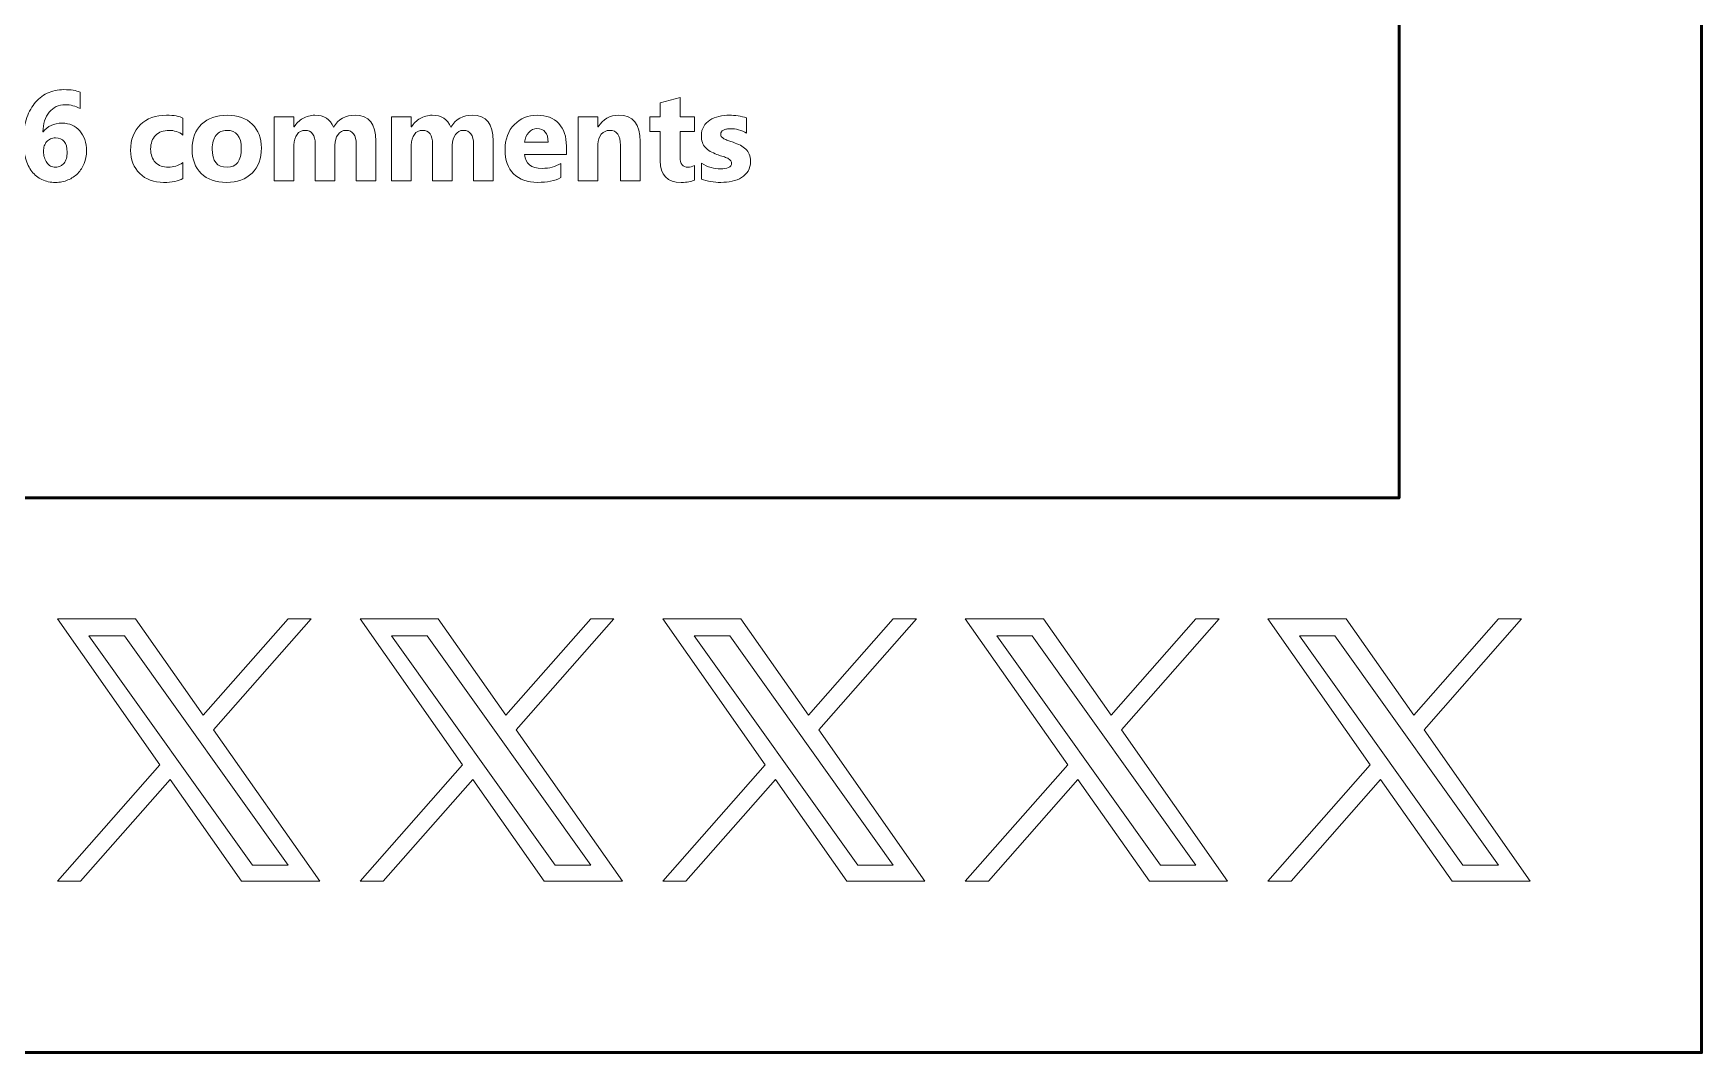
# Model space of a CAD drawing. Header units: centimetres. Extents: x -15 to 18.5, y -14.8 to 14.8.
# Drawn here: x -2.27 to 6, y -14.85 to -9.8 of the extents above; entities that cross this region are included whole.
import ezdxf

# ---------------------------------------------------------------- set-up
doc = ezdxf.new("R2010")
doc.units = ezdxf.units.CM
doc.header["$MEASUREMENT"] = 0
doc.layers.add('Layer 1', color=7, linetype='Continuous')

msp = doc.modelspace()

# ---------------------------------------------------------------- linework, layer by layer
at = {"layer": 'Layer 1', "lineweight": 53}
msp.add_lwpolyline([(-15, -14.85), (6, -14.85), (6, 14.85), (-15, 14.85), (-15, -14.85)], close=True, dxfattribs=at)
at = {"layer": 'Layer 1', "color": 5, "lineweight": 53}
msp.add_open_spline([(-13.5, -4.9), (-13.5, -4.9), (4.5, -4.9), (4.5, -4.9), (4.5, -4.9), (4.5, -4.9), (4.5, -12.1), (4.5, -12.1), (4.5, -12.1), (4.5, -12.1), (-13.5, -12.1), (-13.5, -12.1), (-13.5, -12.1), (-13.5, -12.1), (-13.5, -4.9), (-13.5, -4.9)], degree=3, knots=[0, 0, 0, 0, 0.2, 0.2, 0.2, 0.2, 0.4, 0.4, 0.4, 0.4, 0.6, 0.6, 0.6, 0.6, 1, 1, 1, 1], dxfattribs=at)
at = {"layer": 'Layer 1', "color": 202, "lineweight": 9}
for points, knots in [([(-2.00621, -10.38037), (-2.00621, -10.40228), (-2.01002, -10.4227), (-2.01764, -10.44175), (-2.01764, -10.44175), (-2.02537, -10.4607), (-2.03595, -10.47721), (-2.0496, -10.49118), (-2.0496, -10.49118), (-2.06325, -10.50515), (-2.07945, -10.51605), (-2.09828, -10.52399), (-2.09828, -10.52399), (-2.11712, -10.53203), (-2.13765, -10.53595), (-2.15999, -10.53595), (-2.15999, -10.53595), (-2.18496, -10.53595), (-2.2074, -10.53129), (-2.22708, -10.52198), (-2.22708, -10.52198), (-2.24687, -10.51277), (-2.2636, -10.49922), (-2.27725, -10.48155), (-2.27725, -10.48155), (-2.2908, -10.46387), (-2.30127, -10.44218), (-2.30847, -10.41657), (-2.30847, -10.41657), (-2.31577, -10.39095), (-2.31937, -10.36196), (-2.31937, -10.32946), (-2.31937, -10.32946), (-2.31937, -10.29126), (-2.31471, -10.25655), (-2.30529, -10.22543), (-2.30529, -10.22543), (-2.29588, -10.19432), (-2.28243, -10.16775), (-2.26497, -10.14563), (-2.26497, -10.14563), (-2.24751, -10.12351), (-2.22634, -10.10637), (-2.20158, -10.0943), (-2.20158, -10.0943), (-2.17671, -10.08224), (-2.14887, -10.0761), (-2.11786, -10.0761), (-2.11786, -10.0761), (-2.08347, -10.0761), (-2.0569, -10.08023), (-2.03785, -10.08827), (-2.03785, -10.08827), (-2.03785, -10.08827), (-2.03785, -10.17008), (-2.03785, -10.17008), (-2.03785, -10.17008), (-2.0604, -10.15727), (-2.08495, -10.15092), (-2.11162, -10.15092), (-2.11162, -10.15092), (-2.12813, -10.15092), (-2.14316, -10.1541), (-2.1566, -10.16045), (-2.1566, -10.16045), (-2.17004, -10.1669), (-2.18158, -10.17601), (-2.19121, -10.18775), (-2.19121, -10.18775), (-2.20073, -10.19961), (-2.20835, -10.21379), (-2.21375, -10.2304), (-2.21375, -10.2304), (-2.21925, -10.24702), (-2.22222, -10.26565), (-2.22264, -10.28607), (-2.22264, -10.28607), (-2.22264, -10.28607), (-2.22073, -10.28607), (-2.22073, -10.28607), (-2.22073, -10.28607), (-2.19967, -10.25686), (-2.16856, -10.24236), (-2.12749, -10.24236), (-2.12749, -10.24236), (-2.10908, -10.24236), (-2.09236, -10.24564), (-2.07754, -10.25231), (-2.07754, -10.25231), (-2.06262, -10.25887), (-2.04992, -10.26819), (-2.03934, -10.28036), (-2.03934, -10.28036), (-2.02886, -10.29242), (-2.02071, -10.30692), (-2.01489, -10.32386), (-2.01489, -10.32386), (-2.00907, -10.34089), (-2.00621, -10.35963), (-2.00621, -10.38037)], [0, 0, 0, 0, 0.0384615, 0.0384615, 0.0384615, 0.0384615, 0.0769231, 0.0769231, 0.0769231, 0.0769231, 0.1153846, 0.1153846, 0.1153846, 0.1153846, 0.1538462, 0.1538462, 0.1538462, 0.1538462, 0.1923077, 0.1923077, 0.1923077, 0.1923077, 0.2307692, 0.2307692, 0.2307692, 0.2307692, 0.2692308, 0.2692308, 0.2692308, 0.2692308, 0.3076923, 0.3076923, 0.3076923, 0.3076923, 0.3461538, 0.3461538, 0.3461538, 0.3461538, 0.3846154, 0.3846154, 0.3846154, 0.3846154, 0.4230769, 0.4230769, 0.4230769, 0.4230769, 0.4615385, 0.4615385, 0.4615385, 0.4615385, 0.5, 0.5, 0.5, 0.5, 0.5384615, 0.5384615, 0.5384615, 0.5384615, 0.5769231, 0.5769231, 0.5769231, 0.5769231, 0.6153846, 0.6153846, 0.6153846, 0.6153846, 0.6538462, 0.6538462, 0.6538462, 0.6538462, 0.6923077, 0.6923077, 0.6923077, 0.6923077, 0.7307692, 0.7307692, 0.7307692, 0.7307692, 0.7692308, 0.7692308, 0.7692308, 0.7692308, 0.8076923, 0.8076923, 0.8076923, 0.8076923, 0.8461538, 0.8461538, 0.8461538, 0.8461538, 0.8846154, 0.8846154, 0.8846154, 0.8846154, 0.9230769, 0.9230769, 0.9230769, 0.9230769, 1, 1, 1, 1]), ([(1.00719, -10.52452), (0.99269, -10.53214), (0.97089, -10.53595), (0.94179, -10.53595), (0.94179, -10.53595), (0.87278, -10.53595), (0.83818, -10.50007), (0.83818, -10.42842), (0.83818, -10.42842), (0.83818, -10.42842), (0.83818, -10.283), (0.83818, -10.283), (0.83818, -10.283), (0.83818, -10.283), (0.78674, -10.283), (0.78674, -10.283), (0.78674, -10.283), (0.78674, -10.283), (0.78674, -10.21072), (0.78674, -10.21072), (0.78674, -10.21072), (0.78674, -10.21072), (0.83818, -10.21072), (0.83818, -10.21072), (0.83818, -10.21072), (0.83818, -10.21072), (0.83818, -10.14225), (0.83818, -10.14225), (0.83818, -10.14225), (0.83818, -10.14225), (0.93586, -10.11431), (0.93586, -10.11431), (0.93586, -10.11431), (0.93586, -10.11431), (0.93586, -10.21072), (0.93586, -10.21072), (0.93586, -10.21072), (0.93586, -10.21072), (1.00719, -10.21072), (1.00719, -10.21072), (1.00719, -10.21072), (1.00719, -10.21072), (1.00719, -10.283), (1.00719, -10.283), (1.00719, -10.283), (1.00719, -10.283), (0.93586, -10.283), (0.93586, -10.283), (0.93586, -10.283), (0.93586, -10.283), (0.93586, -10.41138), (0.93586, -10.41138), (0.93586, -10.41138), (0.93586, -10.4444), (0.94898, -10.46091), (0.97523, -10.46091), (0.97523, -10.46091), (0.9856, -10.46091), (0.99629, -10.45795), (1.00719, -10.45191), (1.00719, -10.45191), (1.00719, -10.45191), (1.00719, -10.52452), (1.00719, -10.52452)], [0, 0, 0, 0, 0.0588235, 0.0588235, 0.0588235, 0.0588235, 0.1176471, 0.1176471, 0.1176471, 0.1176471, 0.1764706, 0.1764706, 0.1764706, 0.1764706, 0.2352941, 0.2352941, 0.2352941, 0.2352941, 0.2941176, 0.2941176, 0.2941176, 0.2941176, 0.3529412, 0.3529412, 0.3529412, 0.3529412, 0.4117647, 0.4117647, 0.4117647, 0.4117647, 0.4705882, 0.4705882, 0.4705882, 0.4705882, 0.5294118, 0.5294118, 0.5294118, 0.5294118, 0.5882353, 0.5882353, 0.5882353, 0.5882353, 0.6470588, 0.6470588, 0.6470588, 0.6470588, 0.7058824, 0.7058824, 0.7058824, 0.7058824, 0.7647059, 0.7647059, 0.7647059, 0.7647059, 0.8235294, 0.8235294, 0.8235294, 0.8235294, 0.8823529, 0.8823529, 0.8823529, 0.8823529, 1, 1, 1, 1]), ([(-1.52817, -10.51679), (-1.55028, -10.5296), (-1.58225, -10.53595), (-1.62394, -10.53595), (-1.62394, -10.53595), (-1.67273, -10.53595), (-1.71221, -10.52123), (-1.74237, -10.4916), (-1.74237, -10.4916), (-1.77253, -10.46207), (-1.78767, -10.42397), (-1.78767, -10.3772), (-1.78767, -10.3772), (-1.78767, -10.32322), (-1.77148, -10.28078), (-1.7392, -10.24967), (-1.7392, -10.24967), (-1.70681, -10.21855), (-1.66353, -10.20299), (-1.60934, -10.20299), (-1.60934, -10.20299), (-1.57198, -10.20299), (-1.54489, -10.20797), (-1.52817, -10.21781), (-1.52817, -10.21781), (-1.52817, -10.21781), (-1.52817, -10.301), (-1.52817, -10.301), (-1.52817, -10.301), (-1.54859, -10.28565), (-1.57145, -10.27803), (-1.59664, -10.27803), (-1.59664, -10.27803), (-1.62479, -10.27803), (-1.64702, -10.28618), (-1.66353, -10.30269), (-1.66353, -10.30269), (-1.67993, -10.31909), (-1.68819, -10.34174), (-1.68819, -10.37074), (-1.68819, -10.37074), (-1.68819, -10.39879), (-1.68025, -10.4209), (-1.66458, -10.43689), (-1.66458, -10.43689), (-1.64892, -10.45297), (-1.62723, -10.46091), (-1.59981, -10.46091), (-1.59981, -10.46091), (-1.57537, -10.46091), (-1.55155, -10.45329), (-1.52817, -10.43794), (-1.52817, -10.43794), (-1.52817, -10.43794), (-1.52817, -10.51679), (-1.52817, -10.51679)], [0, 0, 0, 0, 0.0666667, 0.0666667, 0.0666667, 0.0666667, 0.1333333, 0.1333333, 0.1333333, 0.1333333, 0.2, 0.2, 0.2, 0.2, 0.2666667, 0.2666667, 0.2666667, 0.2666667, 0.3333333, 0.3333333, 0.3333333, 0.3333333, 0.4, 0.4, 0.4, 0.4, 0.4666667, 0.4666667, 0.4666667, 0.4666667, 0.5333333, 0.5333333, 0.5333333, 0.5333333, 0.6, 0.6, 0.6, 0.6, 0.6666667, 0.6666667, 0.6666667, 0.6666667, 0.7333333, 0.7333333, 0.7333333, 0.7333333, 0.8, 0.8, 0.8, 0.8, 0.8666667, 0.8666667, 0.8666667, 0.8666667, 1, 1, 1, 1]), ([(-1.31269, -10.53595), (-1.36561, -10.53595), (-1.4072, -10.52113), (-1.43747, -10.4915), (-1.43747, -10.4915), (-1.46773, -10.46186), (-1.48287, -10.42154), (-1.48287, -10.37074), (-1.48287, -10.37074), (-1.48287, -10.31825), (-1.46721, -10.27708), (-1.43577, -10.24744), (-1.43577, -10.24744), (-1.40434, -10.21781), (-1.3618, -10.20299), (-1.30835, -10.20299), (-1.30835, -10.20299), (-1.25564, -10.20299), (-1.21426, -10.21781), (-1.18431, -10.24744), (-1.18431, -10.24744), (-1.15436, -10.27708), (-1.13933, -10.31634), (-1.13933, -10.36513), (-1.13933, -10.36513), (-1.13933, -10.41784), (-1.15479, -10.45953), (-1.18569, -10.49012), (-1.18569, -10.49012), (-1.21659, -10.52071), (-1.25893, -10.53595), (-1.31269, -10.53595)], [0, 0, 0, 0, 0.1111111, 0.1111111, 0.1111111, 0.1111111, 0.2222222, 0.2222222, 0.2222222, 0.2222222, 0.3333333, 0.3333333, 0.3333333, 0.3333333, 0.4444444, 0.4444444, 0.4444444, 0.4444444, 0.5555556, 0.5555556, 0.5555556, 0.5555556, 0.6666667, 0.6666667, 0.6666667, 0.6666667, 0.7777778, 0.7777778, 0.7777778, 0.7777778, 1, 1, 1, 1]), ([(-0.57164, -10.52822), (-0.57164, -10.52822), (-0.66932, -10.52822), (-0.66932, -10.52822), (-0.66932, -10.52822), (-0.66932, -10.52822), (-0.66932, -10.34714), (-0.66932, -10.34714), (-0.66932, -10.34714), (-0.66932, -10.301), (-0.68626, -10.27803), (-0.72012, -10.27803), (-0.72012, -10.27803), (-0.73621, -10.27803), (-0.74933, -10.28491), (-0.75949, -10.29877), (-0.75949, -10.29877), (-0.76965, -10.31264), (-0.77473, -10.32989), (-0.77473, -10.35053), (-0.77473, -10.35053), (-0.77473, -10.35053), (-0.77473, -10.52822), (-0.77473, -10.52822), (-0.77473, -10.52822), (-0.77473, -10.52822), (-0.87263, -10.52822), (-0.87263, -10.52822), (-0.87263, -10.52822), (-0.87263, -10.52822), (-0.87263, -10.34523), (-0.87263, -10.34523), (-0.87263, -10.34523), (-0.87263, -10.30047), (-0.88935, -10.27803), (-0.92258, -10.27803), (-0.92258, -10.27803), (-0.93931, -10.27803), (-0.95275, -10.28459), (-0.96269, -10.29782), (-0.96269, -10.29782), (-0.97275, -10.31105), (-0.97783, -10.32904), (-0.97783, -10.3518), (-0.97783, -10.3518), (-0.97783, -10.3518), (-0.97783, -10.52822), (-0.97783, -10.52822), (-0.97783, -10.52822), (-0.97783, -10.52822), (-1.07572, -10.52822), (-1.07572, -10.52822), (-1.07572, -10.52822), (-1.07572, -10.52822), (-1.07572, -10.21072), (-1.07572, -10.21072), (-1.07572, -10.21072), (-1.07572, -10.21072), (-0.97783, -10.21072), (-0.97783, -10.21072), (-0.97783, -10.21072), (-0.97783, -10.21072), (-0.97783, -10.26036), (-0.97783, -10.26036), (-0.97783, -10.26036), (-0.97783, -10.26036), (-0.97656, -10.26036), (-0.97656, -10.26036), (-0.97656, -10.26036), (-0.9664, -10.24342), (-0.95222, -10.22956), (-0.93391, -10.21897), (-0.93391, -10.21897), (-0.9156, -10.20829), (-0.8956, -10.20299), (-0.8739, -10.20299), (-0.8739, -10.20299), (-0.82903, -10.20299), (-0.79834, -10.22268), (-0.78183, -10.26215), (-0.78183, -10.26215), (-0.75759, -10.22268), (-0.72214, -10.20299), (-0.67515, -10.20299), (-0.67515, -10.20299), (-0.60614, -10.20299), (-0.57164, -10.24554), (-0.57164, -10.33073), (-0.57164, -10.33073), (-0.57164, -10.33073), (-0.57164, -10.52822), (-0.57164, -10.52822)], [0, 0, 0, 0, 0.0416667, 0.0416667, 0.0416667, 0.0416667, 0.0833333, 0.0833333, 0.0833333, 0.0833333, 0.125, 0.125, 0.125, 0.125, 0.1666667, 0.1666667, 0.1666667, 0.1666667, 0.2083333, 0.2083333, 0.2083333, 0.2083333, 0.25, 0.25, 0.25, 0.25, 0.2916667, 0.2916667, 0.2916667, 0.2916667, 0.3333333, 0.3333333, 0.3333333, 0.3333333, 0.375, 0.375, 0.375, 0.375, 0.4166667, 0.4166667, 0.4166667, 0.4166667, 0.4583333, 0.4583333, 0.4583333, 0.4583333, 0.5, 0.5, 0.5, 0.5, 0.5416667, 0.5416667, 0.5416667, 0.5416667, 0.5833333, 0.5833333, 0.5833333, 0.5833333, 0.625, 0.625, 0.625, 0.625, 0.6666667, 0.6666667, 0.6666667, 0.6666667, 0.7083333, 0.7083333, 0.7083333, 0.7083333, 0.75, 0.75, 0.75, 0.75, 0.7916667, 0.7916667, 0.7916667, 0.7916667, 0.8333333, 0.8333333, 0.8333333, 0.8333333, 0.875, 0.875, 0.875, 0.875, 0.9166667, 0.9166667, 0.9166667, 0.9166667, 1, 1, 1, 1]), ([(0.01002, -10.52822), (0.01002, -10.52822), (-0.08766, -10.52822), (-0.08766, -10.52822), (-0.08766, -10.52822), (-0.08766, -10.52822), (-0.08766, -10.34714), (-0.08766, -10.34714), (-0.08766, -10.34714), (-0.08766, -10.301), (-0.1046, -10.27803), (-0.13846, -10.27803), (-0.13846, -10.27803), (-0.15455, -10.27803), (-0.16767, -10.28491), (-0.17783, -10.29877), (-0.17783, -10.29877), (-0.18799, -10.31264), (-0.19307, -10.32989), (-0.19307, -10.35053), (-0.19307, -10.35053), (-0.19307, -10.35053), (-0.19307, -10.52822), (-0.19307, -10.52822), (-0.19307, -10.52822), (-0.19307, -10.52822), (-0.29097, -10.52822), (-0.29097, -10.52822), (-0.29097, -10.52822), (-0.29097, -10.52822), (-0.29097, -10.34523), (-0.29097, -10.34523), (-0.29097, -10.34523), (-0.29097, -10.30047), (-0.30769, -10.27803), (-0.34092, -10.27803), (-0.34092, -10.27803), (-0.35765, -10.27803), (-0.37109, -10.28459), (-0.38103, -10.29782), (-0.38103, -10.29782), (-0.39109, -10.31105), (-0.39617, -10.32904), (-0.39617, -10.3518), (-0.39617, -10.3518), (-0.39617, -10.3518), (-0.39617, -10.52822), (-0.39617, -10.52822), (-0.39617, -10.52822), (-0.39617, -10.52822), (-0.49406, -10.52822), (-0.49406, -10.52822), (-0.49406, -10.52822), (-0.49406, -10.52822), (-0.49406, -10.21072), (-0.49406, -10.21072), (-0.49406, -10.21072), (-0.49406, -10.21072), (-0.39617, -10.21072), (-0.39617, -10.21072), (-0.39617, -10.21072), (-0.39617, -10.21072), (-0.39617, -10.26036), (-0.39617, -10.26036), (-0.39617, -10.26036), (-0.39617, -10.26036), (-0.3949, -10.26036), (-0.3949, -10.26036), (-0.3949, -10.26036), (-0.38474, -10.24342), (-0.37056, -10.22956), (-0.35225, -10.21897), (-0.35225, -10.21897), (-0.33394, -10.20829), (-0.31394, -10.20299), (-0.29224, -10.20299), (-0.29224, -10.20299), (-0.24737, -10.20299), (-0.21668, -10.22268), (-0.20017, -10.26215), (-0.20017, -10.26215), (-0.17593, -10.22268), (-0.14048, -10.20299), (-0.09349, -10.20299), (-0.09349, -10.20299), (-0.02448, -10.20299), (0.01002, -10.24554), (0.01002, -10.33073), (0.01002, -10.33073), (0.01002, -10.33073), (0.01002, -10.52822), (0.01002, -10.52822)], [0, 0, 0, 0, 0.0416667, 0.0416667, 0.0416667, 0.0416667, 0.0833333, 0.0833333, 0.0833333, 0.0833333, 0.125, 0.125, 0.125, 0.125, 0.1666667, 0.1666667, 0.1666667, 0.1666667, 0.2083333, 0.2083333, 0.2083333, 0.2083333, 0.25, 0.25, 0.25, 0.25, 0.2916667, 0.2916667, 0.2916667, 0.2916667, 0.3333333, 0.3333333, 0.3333333, 0.3333333, 0.375, 0.375, 0.375, 0.375, 0.4166667, 0.4166667, 0.4166667, 0.4166667, 0.4583333, 0.4583333, 0.4583333, 0.4583333, 0.5, 0.5, 0.5, 0.5, 0.5416667, 0.5416667, 0.5416667, 0.5416667, 0.5833333, 0.5833333, 0.5833333, 0.5833333, 0.625, 0.625, 0.625, 0.625, 0.6666667, 0.6666667, 0.6666667, 0.6666667, 0.7083333, 0.7083333, 0.7083333, 0.7083333, 0.75, 0.75, 0.75, 0.75, 0.7916667, 0.7916667, 0.7916667, 0.7916667, 0.8333333, 0.8333333, 0.8333333, 0.8333333, 0.875, 0.875, 0.875, 0.875, 0.9166667, 0.9166667, 0.9166667, 0.9166667, 1, 1, 1, 1]), ([(0.37282, -10.39741), (0.37282, -10.39741), (0.1657, -10.39741), (0.1657, -10.39741), (0.1657, -10.39741), (0.16898, -10.44345), (0.19809, -10.46652), (0.2528, -10.46652), (0.2528, -10.46652), (0.28773, -10.46652), (0.31842, -10.45826), (0.34488, -10.44175), (0.34488, -10.44175), (0.34488, -10.44175), (0.34488, -10.51245), (0.34488, -10.51245), (0.34488, -10.51245), (0.31556, -10.52811), (0.27746, -10.53595), (0.23047, -10.53595), (0.23047, -10.53595), (0.17925, -10.53595), (0.13945, -10.52176), (0.11109, -10.49329), (0.11109, -10.49329), (0.08283, -10.46493), (0.06865, -10.42524), (0.06865, -10.37444), (0.06865, -10.37444), (0.06865, -10.32174), (0.08389, -10.27993), (0.11458, -10.24914), (0.11458, -10.24914), (0.14517, -10.21834), (0.18274, -10.20299), (0.2274, -10.20299), (0.2274, -10.20299), (0.27365, -10.20299), (0.30953, -10.21675), (0.33482, -10.24416), (0.33482, -10.24416), (0.36012, -10.27168), (0.37282, -10.30904), (0.37282, -10.35613), (0.37282, -10.35613), (0.37282, -10.35613), (0.37282, -10.39741), (0.37282, -10.39741)], [0, 0, 0, 0, 0.0769231, 0.0769231, 0.0769231, 0.0769231, 0.1538462, 0.1538462, 0.1538462, 0.1538462, 0.2307692, 0.2307692, 0.2307692, 0.2307692, 0.3076923, 0.3076923, 0.3076923, 0.3076923, 0.3846154, 0.3846154, 0.3846154, 0.3846154, 0.4615385, 0.4615385, 0.4615385, 0.4615385, 0.5384615, 0.5384615, 0.5384615, 0.5384615, 0.6153846, 0.6153846, 0.6153846, 0.6153846, 0.6923077, 0.6923077, 0.6923077, 0.6923077, 0.7692308, 0.7692308, 0.7692308, 0.7692308, 0.8461538, 0.8461538, 0.8461538, 0.8461538, 1, 1, 1, 1]), ([(0.73773, -10.52822), (0.73773, -10.52822), (0.64005, -10.52822), (0.64005, -10.52822), (0.64005, -10.52822), (0.64005, -10.52822), (0.64005, -10.3518), (0.64005, -10.3518), (0.64005, -10.3518), (0.64005, -10.30258), (0.62248, -10.27803), (0.58735, -10.27803), (0.58735, -10.27803), (0.57041, -10.27803), (0.55644, -10.28449), (0.54554, -10.2975), (0.54554, -10.2975), (0.53453, -10.31052), (0.52903, -10.32714), (0.52903, -10.34714), (0.52903, -10.34714), (0.52903, -10.34714), (0.52903, -10.52822), (0.52903, -10.52822), (0.52903, -10.52822), (0.52903, -10.52822), (0.43114, -10.52822), (0.43114, -10.52822), (0.43114, -10.52822), (0.43114, -10.52822), (0.43114, -10.21072), (0.43114, -10.21072), (0.43114, -10.21072), (0.43114, -10.21072), (0.52903, -10.21072), (0.52903, -10.21072), (0.52903, -10.21072), (0.52903, -10.21072), (0.52903, -10.26099), (0.52903, -10.26099), (0.52903, -10.26099), (0.52903, -10.26099), (0.5303, -10.26099), (0.5303, -10.26099), (0.5303, -10.26099), (0.55369, -10.22226), (0.58766, -10.20299), (0.63232, -10.20299), (0.63232, -10.20299), (0.7026, -10.20299), (0.73773, -10.2466), (0.73773, -10.3338), (0.73773, -10.3338), (0.73773, -10.3338), (0.73773, -10.52822), (0.73773, -10.52822)], [0, 0, 0, 0, 0.0666667, 0.0666667, 0.0666667, 0.0666667, 0.1333333, 0.1333333, 0.1333333, 0.1333333, 0.2, 0.2, 0.2, 0.2, 0.2666667, 0.2666667, 0.2666667, 0.2666667, 0.3333333, 0.3333333, 0.3333333, 0.3333333, 0.4, 0.4, 0.4, 0.4, 0.4666667, 0.4666667, 0.4666667, 0.4666667, 0.5333333, 0.5333333, 0.5333333, 0.5333333, 0.6, 0.6, 0.6, 0.6, 0.6666667, 0.6666667, 0.6666667, 0.6666667, 0.7333333, 0.7333333, 0.7333333, 0.7333333, 0.8, 0.8, 0.8, 0.8, 0.8666667, 0.8666667, 0.8666667, 0.8666667, 1, 1, 1, 1]), ([(1.04159, -10.51986), (1.04159, -10.51986), (1.04159, -10.44048), (1.04159, -10.44048), (1.04159, -10.44048), (1.05778, -10.45022), (1.07387, -10.45742), (1.08985, -10.46218), (1.08985, -10.46218), (1.10583, -10.46694), (1.12096, -10.46927), (1.13525, -10.46927), (1.13525, -10.46927), (1.15261, -10.46927), (1.16636, -10.46694), (1.17631, -10.46218), (1.17631, -10.46218), (1.18637, -10.45742), (1.19134, -10.45022), (1.19134, -10.44048), (1.19134, -10.44048), (1.19134, -10.43424), (1.18912, -10.42905), (1.18457, -10.42493), (1.18457, -10.42493), (1.18002, -10.4208), (1.1742, -10.4172), (1.167, -10.41413), (1.167, -10.41413), (1.15991, -10.41106), (1.15208, -10.4082), (1.14361, -10.40577), (1.14361, -10.40577), (1.13514, -10.40323), (1.12699, -10.40048), (1.11916, -10.39741), (1.11916, -10.39741), (1.10657, -10.39265), (1.09546, -10.38746), (1.08582, -10.38206), (1.08582, -10.38206), (1.07619, -10.37656), (1.06815, -10.37021), (1.06159, -10.36291), (1.06159, -10.36291), (1.05513, -10.35571), (1.05016, -10.34735), (1.04677, -10.33783), (1.04677, -10.33783), (1.04339, -10.3283), (1.04159, -10.31708), (1.04159, -10.30406), (1.04159, -10.30406), (1.04159, -10.28628), (1.0455, -10.27094), (1.05323, -10.25813), (1.05323, -10.25813), (1.06095, -10.24533), (1.07133, -10.23485), (1.08424, -10.2267), (1.08424, -10.2267), (1.09715, -10.21855), (1.11197, -10.21252), (1.12858, -10.20871), (1.12858, -10.20871), (1.1452, -10.2049), (1.16255, -10.20299), (1.18055, -10.20299), (1.18055, -10.20299), (1.19462, -10.20299), (1.2088, -10.20405), (1.2233, -10.20627), (1.2233, -10.20627), (1.2378, -10.20839), (1.25209, -10.21157), (1.26616, -10.21569), (1.26616, -10.21569), (1.26616, -10.21569), (1.26616, -10.29136), (1.26616, -10.29136), (1.26616, -10.29136), (1.25368, -10.28406), (1.24045, -10.27866), (1.22627, -10.27507), (1.22627, -10.27507), (1.21208, -10.27147), (1.19822, -10.26967), (1.18457, -10.26967), (1.18457, -10.26967), (1.17811, -10.26967), (1.17208, -10.2702), (1.16647, -10.27136), (1.16647, -10.27136), (1.16075, -10.27242), (1.15567, -10.27411), (1.15134, -10.27634), (1.15134, -10.27634), (1.147, -10.27845), (1.14361, -10.2812), (1.14118, -10.2847), (1.14118, -10.2847), (1.13864, -10.28808), (1.13747, -10.292), (1.13747, -10.29634), (1.13747, -10.29634), (1.13747, -10.30205), (1.13927, -10.30703), (1.14297, -10.31116), (1.14297, -10.31116), (1.14678, -10.31528), (1.15155, -10.31888), (1.15758, -10.32184), (1.15758, -10.32184), (1.16361, -10.32491), (1.17028, -10.32756), (1.17758, -10.32989), (1.17758, -10.32989), (1.18488, -10.33232), (1.19219, -10.33476), (1.19949, -10.33719), (1.19949, -10.33719), (1.21251, -10.34174), (1.22425, -10.34672), (1.23484, -10.35211), (1.23484, -10.35211), (1.24532, -10.35751), (1.25442, -10.36375), (1.26193, -10.37106), (1.26193, -10.37106), (1.26945, -10.37825), (1.27527, -10.38672), (1.27929, -10.39646), (1.27929, -10.39646), (1.28331, -10.40619), (1.28532, -10.41773), (1.28532, -10.43117), (1.28532, -10.43117), (1.28532, -10.45001), (1.2813, -10.4661), (1.27304, -10.47943), (1.27304, -10.47943), (1.26489, -10.49277), (1.2541, -10.50356), (1.24055, -10.51192), (1.24055, -10.51192), (1.22701, -10.52028), (1.21134, -10.52642), (1.19367, -10.53023), (1.19367, -10.53023), (1.17599, -10.53404), (1.15769, -10.53595), (1.13864, -10.53595), (1.13864, -10.53595), (1.10371, -10.53595), (1.07143, -10.53055), (1.04159, -10.51986)], [0, 0, 0, 0, 0.025, 0.025, 0.025, 0.025, 0.05, 0.05, 0.05, 0.05, 0.075, 0.075, 0.075, 0.075, 0.1, 0.1, 0.1, 0.1, 0.125, 0.125, 0.125, 0.125, 0.15, 0.15, 0.15, 0.15, 0.175, 0.175, 0.175, 0.175, 0.2, 0.2, 0.2, 0.2, 0.225, 0.225, 0.225, 0.225, 0.25, 0.25, 0.25, 0.25, 0.275, 0.275, 0.275, 0.275, 0.3, 0.3, 0.3, 0.3, 0.325, 0.325, 0.325, 0.325, 0.35, 0.35, 0.35, 0.35, 0.375, 0.375, 0.375, 0.375, 0.4, 0.4, 0.4, 0.4, 0.425, 0.425, 0.425, 0.425, 0.45, 0.45, 0.45, 0.45, 0.475, 0.475, 0.475, 0.475, 0.5, 0.5, 0.5, 0.5, 0.525, 0.525, 0.525, 0.525, 0.55, 0.55, 0.55, 0.55, 0.575, 0.575, 0.575, 0.575, 0.6, 0.6, 0.6, 0.6, 0.625, 0.625, 0.625, 0.625, 0.65, 0.65, 0.65, 0.65, 0.675, 0.675, 0.675, 0.675, 0.7, 0.7, 0.7, 0.7, 0.725, 0.725, 0.725, 0.725, 0.75, 0.75, 0.75, 0.75, 0.775, 0.775, 0.775, 0.775, 0.8, 0.8, 0.8, 0.8, 0.825, 0.825, 0.825, 0.825, 0.85, 0.85, 0.85, 0.85, 0.875, 0.875, 0.875, 0.875, 0.9, 0.9, 0.9, 0.9, 0.925, 0.925, 0.925, 0.925, 0.95, 0.95, 0.95, 0.95, 1, 1, 1, 1]), ([(-2.10199, -10.38651), (-2.10199, -10.33878), (-2.12157, -10.31486), (-2.16062, -10.31486), (-2.16062, -10.31486), (-2.16951, -10.31486), (-2.17755, -10.31655), (-2.18486, -10.31983), (-2.18486, -10.31983), (-2.19205, -10.32311), (-2.19819, -10.32777), (-2.20338, -10.3338), (-2.20338, -10.3338), (-2.20856, -10.33984), (-2.21258, -10.34693), (-2.21534, -10.35508), (-2.21534, -10.35508), (-2.21809, -10.36323), (-2.21957, -10.37222), (-2.21957, -10.38217), (-2.21957, -10.38217), (-2.21957, -10.39318), (-2.21809, -10.40334), (-2.21523, -10.41286), (-2.21523, -10.41286), (-2.21227, -10.42239), (-2.20825, -10.43075), (-2.20295, -10.43784), (-2.20295, -10.43784), (-2.19766, -10.44493), (-2.19142, -10.45064), (-2.18422, -10.45477), (-2.18422, -10.45477), (-2.17692, -10.4589), (-2.16888, -10.46091), (-2.15999, -10.46091), (-2.15999, -10.46091), (-2.1511, -10.46091), (-2.14316, -10.45911), (-2.13596, -10.45551), (-2.13596, -10.45551), (-2.12887, -10.45191), (-2.12273, -10.44683), (-2.11765, -10.44027), (-2.11765, -10.44027), (-2.11257, -10.43382), (-2.10876, -10.42598), (-2.10601, -10.41678), (-2.10601, -10.41678), (-2.10336, -10.40757), (-2.10199, -10.39752), (-2.10199, -10.38651)], [0, 0, 0, 0, 0.0714286, 0.0714286, 0.0714286, 0.0714286, 0.1428571, 0.1428571, 0.1428571, 0.1428571, 0.2142857, 0.2142857, 0.2142857, 0.2142857, 0.2857143, 0.2857143, 0.2857143, 0.2857143, 0.3571429, 0.3571429, 0.3571429, 0.3571429, 0.4285714, 0.4285714, 0.4285714, 0.4285714, 0.5, 0.5, 0.5, 0.5, 0.5714286, 0.5714286, 0.5714286, 0.5714286, 0.6428571, 0.6428571, 0.6428571, 0.6428571, 0.7142857, 0.7142857, 0.7142857, 0.7142857, 0.7857143, 0.7857143, 0.7857143, 0.7857143, 0.8571429, 0.8571429, 0.8571429, 0.8571429, 1, 1, 1, 1]), ([(-1.31015, -10.27803), (-1.33333, -10.27803), (-1.35132, -10.28597), (-1.36412, -10.30184), (-1.36412, -10.30184), (-1.37693, -10.31782), (-1.38339, -10.34037), (-1.38339, -10.36947), (-1.38339, -10.36947), (-1.38339, -10.43043), (-1.35873, -10.46091), (-1.30951, -10.46091), (-1.30951, -10.46091), (-1.26263, -10.46091), (-1.23913, -10.42958), (-1.23913, -10.36704), (-1.23913, -10.36704), (-1.23913, -10.30766), (-1.26284, -10.27803), (-1.31015, -10.27803)], [0, 0, 0, 0, 0.1666667, 0.1666667, 0.1666667, 0.1666667, 0.3333333, 0.3333333, 0.3333333, 0.3333333, 0.5, 0.5, 0.5, 0.5, 0.6666667, 0.6666667, 0.6666667, 0.6666667, 1, 1, 1, 1]), ([(0.28201, -10.33719), (0.28201, -10.29179), (0.2636, -10.26903), (0.22677, -10.26903), (0.22677, -10.26903), (0.2111, -10.26903), (0.19745, -10.27549), (0.18602, -10.28851), (0.18602, -10.28851), (0.17448, -10.30152), (0.16761, -10.31782), (0.16507, -10.33719), (0.16507, -10.33719), (0.16507, -10.33719), (0.28201, -10.33719), (0.28201, -10.33719)], [0, 0, 0, 0, 0.2, 0.2, 0.2, 0.2, 0.4, 0.4, 0.4, 0.4, 0.6, 0.6, 0.6, 0.6, 1, 1, 1, 1]), ([(-1.3762, -13.25044), (-1.3762, -13.25044), (-0.85, -14.00054), (-0.85, -14.00054), (-0.85, -14.00054), (-0.85, -14.00054), (-1.23714, -14.00054), (-1.23714, -14.00054), (-1.23714, -14.00054), (-1.23714, -14.00054), (-1.59161, -13.49532), (-1.59161, -13.49532), (-1.59161, -13.49532), (-1.59161, -13.49532), (-2.03534, -14.00054), (-2.03534, -14.00054), (-2.03534, -14.00054), (-2.03534, -14.00054), (-2.15, -14.00054), (-2.15, -14.00054), (-2.15, -14.00054), (-2.15, -14.00054), (-1.64243, -13.42282), (-1.64243, -13.42282), (-1.64243, -13.42282), (-1.64243, -13.42282), (-2.15, -12.69946), (-2.15, -12.69946), (-2.15, -12.69946), (-2.15, -12.69946), (-1.76286, -12.69946), (-1.76286, -12.69946), (-1.76286, -12.69946), (-1.76286, -12.69946), (-1.42729, -13.17777), (-1.42729, -13.17777), (-1.42729, -13.17777), (-1.42729, -13.17777), (-1.00683, -12.69946), (-1.00683, -12.69946), (-1.00683, -12.69946), (-1.00683, -12.69946), (-0.89217, -12.69946), (-0.89217, -12.69946), (-0.89217, -12.69946), (-0.89217, -12.69946), (-1.3762, -13.25044), (-1.3762, -13.25044)], [0, 0, 0, 0, 0.0769231, 0.0769231, 0.0769231, 0.0769231, 0.1538462, 0.1538462, 0.1538462, 0.1538462, 0.2307692, 0.2307692, 0.2307692, 0.2307692, 0.3076923, 0.3076923, 0.3076923, 0.3076923, 0.3846154, 0.3846154, 0.3846154, 0.3846154, 0.4615385, 0.4615385, 0.4615385, 0.4615385, 0.5384615, 0.5384615, 0.5384615, 0.5384615, 0.6153846, 0.6153846, 0.6153846, 0.6153846, 0.6923077, 0.6923077, 0.6923077, 0.6923077, 0.7692308, 0.7692308, 0.7692308, 0.7692308, 0.8461538, 0.8461538, 0.8461538, 0.8461538, 1, 1, 1, 1]), ([(0.1238, -13.25044), (0.1238, -13.25044), (0.65, -14.00054), (0.65, -14.00054), (0.65, -14.00054), (0.65, -14.00054), (0.26286, -14.00054), (0.26286, -14.00054), (0.26286, -14.00054), (0.26286, -14.00054), (-0.09161, -13.49532), (-0.09161, -13.49532), (-0.09161, -13.49532), (-0.09161, -13.49532), (-0.53534, -14.00054), (-0.53534, -14.00054), (-0.53534, -14.00054), (-0.53534, -14.00054), (-0.65, -14.00054), (-0.65, -14.00054), (-0.65, -14.00054), (-0.65, -14.00054), (-0.14243, -13.42282), (-0.14243, -13.42282), (-0.14243, -13.42282), (-0.14243, -13.42282), (-0.65, -12.69946), (-0.65, -12.69946), (-0.65, -12.69946), (-0.65, -12.69946), (-0.26286, -12.69946), (-0.26286, -12.69946), (-0.26286, -12.69946), (-0.26286, -12.69946), (0.07271, -13.17777), (0.07271, -13.17777), (0.07271, -13.17777), (0.07271, -13.17777), (0.49317, -12.69946), (0.49317, -12.69946), (0.49317, -12.69946), (0.49317, -12.69946), (0.60783, -12.69946), (0.60783, -12.69946), (0.60783, -12.69946), (0.60783, -12.69946), (0.1238, -13.25044), (0.1238, -13.25044)], [0, 0, 0, 0, 0.0769231, 0.0769231, 0.0769231, 0.0769231, 0.1538462, 0.1538462, 0.1538462, 0.1538462, 0.2307692, 0.2307692, 0.2307692, 0.2307692, 0.3076923, 0.3076923, 0.3076923, 0.3076923, 0.3846154, 0.3846154, 0.3846154, 0.3846154, 0.4615385, 0.4615385, 0.4615385, 0.4615385, 0.5384615, 0.5384615, 0.5384615, 0.5384615, 0.6153846, 0.6153846, 0.6153846, 0.6153846, 0.6923077, 0.6923077, 0.6923077, 0.6923077, 0.7692308, 0.7692308, 0.7692308, 0.7692308, 0.8461538, 0.8461538, 0.8461538, 0.8461538, 1, 1, 1, 1]), ([(1.6238, -13.25044), (1.6238, -13.25044), (2.15, -14.00054), (2.15, -14.00054), (2.15, -14.00054), (2.15, -14.00054), (1.76286, -14.00054), (1.76286, -14.00054), (1.76286, -14.00054), (1.76286, -14.00054), (1.40839, -13.49532), (1.40839, -13.49532), (1.40839, -13.49532), (1.40839, -13.49532), (0.96466, -14.00054), (0.96466, -14.00054), (0.96466, -14.00054), (0.96466, -14.00054), (0.85, -14.00054), (0.85, -14.00054), (0.85, -14.00054), (0.85, -14.00054), (1.35757, -13.42282), (1.35757, -13.42282), (1.35757, -13.42282), (1.35757, -13.42282), (0.85, -12.69946), (0.85, -12.69946), (0.85, -12.69946), (0.85, -12.69946), (1.23714, -12.69946), (1.23714, -12.69946), (1.23714, -12.69946), (1.23714, -12.69946), (1.57271, -13.17777), (1.57271, -13.17777), (1.57271, -13.17777), (1.57271, -13.17777), (1.99317, -12.69946), (1.99317, -12.69946), (1.99317, -12.69946), (1.99317, -12.69946), (2.10783, -12.69946), (2.10783, -12.69946), (2.10783, -12.69946), (2.10783, -12.69946), (1.6238, -13.25044), (1.6238, -13.25044)], [0, 0, 0, 0, 0.0769231, 0.0769231, 0.0769231, 0.0769231, 0.1538462, 0.1538462, 0.1538462, 0.1538462, 0.2307692, 0.2307692, 0.2307692, 0.2307692, 0.3076923, 0.3076923, 0.3076923, 0.3076923, 0.3846154, 0.3846154, 0.3846154, 0.3846154, 0.4615385, 0.4615385, 0.4615385, 0.4615385, 0.5384615, 0.5384615, 0.5384615, 0.5384615, 0.6153846, 0.6153846, 0.6153846, 0.6153846, 0.6923077, 0.6923077, 0.6923077, 0.6923077, 0.7692308, 0.7692308, 0.7692308, 0.7692308, 0.8461538, 0.8461538, 0.8461538, 0.8461538, 1, 1, 1, 1]), ([(3.1238, -13.25044), (3.1238, -13.25044), (3.65, -14.00054), (3.65, -14.00054), (3.65, -14.00054), (3.65, -14.00054), (3.26286, -14.00054), (3.26286, -14.00054), (3.26286, -14.00054), (3.26286, -14.00054), (2.90839, -13.49532), (2.90839, -13.49532), (2.90839, -13.49532), (2.90839, -13.49532), (2.46466, -14.00054), (2.46466, -14.00054), (2.46466, -14.00054), (2.46466, -14.00054), (2.35, -14.00054), (2.35, -14.00054), (2.35, -14.00054), (2.35, -14.00054), (2.85757, -13.42282), (2.85757, -13.42282), (2.85757, -13.42282), (2.85757, -13.42282), (2.35, -12.69946), (2.35, -12.69946), (2.35, -12.69946), (2.35, -12.69946), (2.73714, -12.69946), (2.73714, -12.69946), (2.73714, -12.69946), (2.73714, -12.69946), (3.07271, -13.17777), (3.07271, -13.17777), (3.07271, -13.17777), (3.07271, -13.17777), (3.49317, -12.69946), (3.49317, -12.69946), (3.49317, -12.69946), (3.49317, -12.69946), (3.60783, -12.69946), (3.60783, -12.69946), (3.60783, -12.69946), (3.60783, -12.69946), (3.1238, -13.25044), (3.1238, -13.25044)], [0, 0, 0, 0, 0.0769231, 0.0769231, 0.0769231, 0.0769231, 0.1538462, 0.1538462, 0.1538462, 0.1538462, 0.2307692, 0.2307692, 0.2307692, 0.2307692, 0.3076923, 0.3076923, 0.3076923, 0.3076923, 0.3846154, 0.3846154, 0.3846154, 0.3846154, 0.4615385, 0.4615385, 0.4615385, 0.4615385, 0.5384615, 0.5384615, 0.5384615, 0.5384615, 0.6153846, 0.6153846, 0.6153846, 0.6153846, 0.6923077, 0.6923077, 0.6923077, 0.6923077, 0.7692308, 0.7692308, 0.7692308, 0.7692308, 0.8461538, 0.8461538, 0.8461538, 0.8461538, 1, 1, 1, 1]), ([(4.6238, -13.25044), (4.6238, -13.25044), (5.15, -14.00054), (5.15, -14.00054), (5.15, -14.00054), (5.15, -14.00054), (4.76286, -14.00054), (4.76286, -14.00054), (4.76286, -14.00054), (4.76286, -14.00054), (4.40839, -13.49532), (4.40839, -13.49532), (4.40839, -13.49532), (4.40839, -13.49532), (3.96466, -14.00054), (3.96466, -14.00054), (3.96466, -14.00054), (3.96466, -14.00054), (3.85, -14.00054), (3.85, -14.00054), (3.85, -14.00054), (3.85, -14.00054), (4.35757, -13.42282), (4.35757, -13.42282), (4.35757, -13.42282), (4.35757, -13.42282), (3.85, -12.69946), (3.85, -12.69946), (3.85, -12.69946), (3.85, -12.69946), (4.23714, -12.69946), (4.23714, -12.69946), (4.23714, -12.69946), (4.23714, -12.69946), (4.57271, -13.17777), (4.57271, -13.17777), (4.57271, -13.17777), (4.57271, -13.17777), (4.99317, -12.69946), (4.99317, -12.69946), (4.99317, -12.69946), (4.99317, -12.69946), (5.10783, -12.69946), (5.10783, -12.69946), (5.10783, -12.69946), (5.10783, -12.69946), (4.6238, -13.25044), (4.6238, -13.25044)], [0, 0, 0, 0, 0.0769231, 0.0769231, 0.0769231, 0.0769231, 0.1538462, 0.1538462, 0.1538462, 0.1538462, 0.2307692, 0.2307692, 0.2307692, 0.2307692, 0.3076923, 0.3076923, 0.3076923, 0.3076923, 0.3846154, 0.3846154, 0.3846154, 0.3846154, 0.4615385, 0.4615385, 0.4615385, 0.4615385, 0.5384615, 0.5384615, 0.5384615, 0.5384615, 0.6153846, 0.6153846, 0.6153846, 0.6153846, 0.6923077, 0.6923077, 0.6923077, 0.6923077, 0.7692308, 0.7692308, 0.7692308, 0.7692308, 0.8461538, 0.8461538, 0.8461538, 0.8461538, 1, 1, 1, 1]), ([(-1.99395, -12.78413), (-1.99395, -12.78413), (-1.18311, -13.92003), (-1.18311, -13.92003), (-1.18311, -13.92003), (-1.18311, -13.92003), (-1.00691, -13.92003), (-1.00691, -13.92003), (-1.00691, -13.92003), (-1.00691, -13.92003), (-1.8178, -12.78413), (-1.8178, -12.78413), (-1.8178, -12.78413), (-1.8178, -12.78413), (-1.99395, -12.78413), (-1.99395, -12.78413)], [0, 0, 0, 0, 0.2, 0.2, 0.2, 0.2, 0.4, 0.4, 0.4, 0.4, 0.6, 0.6, 0.6, 0.6, 1, 1, 1, 1]), ([(-1.99395, -12.78413), (-1.99395, -12.78413), (-1.99395, -12.78413), (-1.99395, -12.78413), (-1.99395, -12.78413), (-1.99395, -12.78413), (-1.99395, -12.78413), (-1.99395, -12.78413)], [0, 0, 0, 0, 0.3333333, 0.3333333, 0.3333333, 0.3333333, 1, 1, 1, 1]), ([(-0.49395, -12.78413), (-0.49395, -12.78413), (0.31689, -13.92003), (0.31689, -13.92003), (0.31689, -13.92003), (0.31689, -13.92003), (0.49309, -13.92003), (0.49309, -13.92003), (0.49309, -13.92003), (0.49309, -13.92003), (-0.3178, -12.78413), (-0.3178, -12.78413), (-0.3178, -12.78413), (-0.3178, -12.78413), (-0.49395, -12.78413), (-0.49395, -12.78413)], [0, 0, 0, 0, 0.2, 0.2, 0.2, 0.2, 0.4, 0.4, 0.4, 0.4, 0.6, 0.6, 0.6, 0.6, 1, 1, 1, 1]), ([(-0.49395, -12.78413), (-0.49395, -12.78413), (-0.49395, -12.78413), (-0.49395, -12.78413), (-0.49395, -12.78413), (-0.49395, -12.78413), (-0.49395, -12.78413), (-0.49395, -12.78413)], [0, 0, 0, 0, 0.3333333, 0.3333333, 0.3333333, 0.3333333, 1, 1, 1, 1]), ([(1.00605, -12.78413), (1.00605, -12.78413), (1.81689, -13.92003), (1.81689, -13.92003), (1.81689, -13.92003), (1.81689, -13.92003), (1.99309, -13.92003), (1.99309, -13.92003), (1.99309, -13.92003), (1.99309, -13.92003), (1.1822, -12.78413), (1.1822, -12.78413), (1.1822, -12.78413), (1.1822, -12.78413), (1.00605, -12.78413), (1.00605, -12.78413)], [0, 0, 0, 0, 0.2, 0.2, 0.2, 0.2, 0.4, 0.4, 0.4, 0.4, 0.6, 0.6, 0.6, 0.6, 1, 1, 1, 1]), ([(1.00605, -12.78413), (1.00605, -12.78413), (1.00605, -12.78413), (1.00605, -12.78413), (1.00605, -12.78413), (1.00605, -12.78413), (1.00605, -12.78413), (1.00605, -12.78413)], [0, 0, 0, 0, 0.3333333, 0.3333333, 0.3333333, 0.3333333, 1, 1, 1, 1]), ([(2.50605, -12.78413), (2.50605, -12.78413), (3.31689, -13.92003), (3.31689, -13.92003), (3.31689, -13.92003), (3.31689, -13.92003), (3.49309, -13.92003), (3.49309, -13.92003), (3.49309, -13.92003), (3.49309, -13.92003), (2.6822, -12.78413), (2.6822, -12.78413), (2.6822, -12.78413), (2.6822, -12.78413), (2.50605, -12.78413), (2.50605, -12.78413)], [0, 0, 0, 0, 0.2, 0.2, 0.2, 0.2, 0.4, 0.4, 0.4, 0.4, 0.6, 0.6, 0.6, 0.6, 1, 1, 1, 1]), ([(2.50605, -12.78413), (2.50605, -12.78413), (2.50605, -12.78413), (2.50605, -12.78413), (2.50605, -12.78413), (2.50605, -12.78413), (2.50605, -12.78413), (2.50605, -12.78413)], [0, 0, 0, 0, 0.3333333, 0.3333333, 0.3333333, 0.3333333, 1, 1, 1, 1]), ([(4.00605, -12.78413), (4.00605, -12.78413), (4.81689, -13.92003), (4.81689, -13.92003), (4.81689, -13.92003), (4.81689, -13.92003), (4.99309, -13.92003), (4.99309, -13.92003), (4.99309, -13.92003), (4.99309, -13.92003), (4.1822, -12.78413), (4.1822, -12.78413), (4.1822, -12.78413), (4.1822, -12.78413), (4.00605, -12.78413), (4.00605, -12.78413)], [0, 0, 0, 0, 0.2, 0.2, 0.2, 0.2, 0.4, 0.4, 0.4, 0.4, 0.6, 0.6, 0.6, 0.6, 1, 1, 1, 1]), ([(4.00605, -12.78413), (4.00605, -12.78413), (4.00605, -12.78413), (4.00605, -12.78413), (4.00605, -12.78413), (4.00605, -12.78413), (4.00605, -12.78413), (4.00605, -12.78413)], [0, 0, 0, 0, 0.3333333, 0.3333333, 0.3333333, 0.3333333, 1, 1, 1, 1])]:
    msp.add_open_spline(points, degree=3, knots=knots, dxfattribs=at)

doc.saveas('drawing.dxf')
